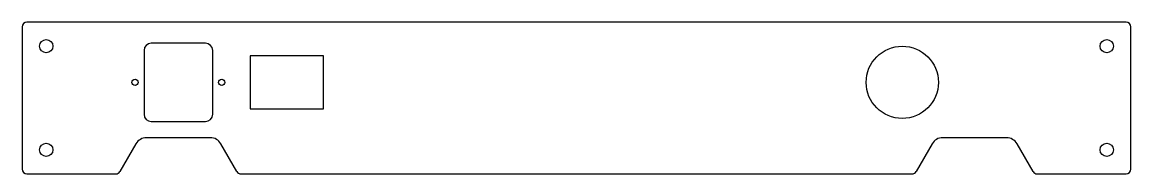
# Model space of a CAD drawing. Header units: millimetres. Extents: x -230 to 230, y -32 to 32.
import ezdxf

# ---------------------------------------------------------------- set-up
doc = ezdxf.new("R2010")
doc.units = ezdxf.units.MM

msp = doc.modelspace()

# ---------------------------------------------------------------- linework, layer by layer
at = {"color": 7, "linetype": 'Continuous', "lineweight": 25}
for p, q in [((-230, 29.5), (-230, -29.5)), ((228, 31.5), (-228, 31.5)), ((230, -29.5), (230, 29.5)), ((-179.43, 19.75), (-179.43, -6.75)), ((-153.93, 22.75), (-176.43, 22.75)), ((-150.93, -6.75), (-150.93, 19.75)), ((-135.43, 17.5), (-135.43, -4.5)), ((-104.93, 17.5), (-135.43, 17.5)), ((-104.93, -4.5), (-104.93, 17.5)), ((-135.43, -4.5), (-104.93, -4.5)), ((-176.43, -9.75), (-153.93, -9.75)), ((-151.9, -16.5), (-178.46, -16.5)), ((178.46, -16.5), (151.9, -16.5)), ((-182.79, -19), (-189.43, -30.5)), ((-140.93, -30.5), (-147.57, -19)), ((147.57, -19), (140.93, -30.5)), ((189.43, -30.5), (182.79, -19)), ((-228, -31.5), (-191.16, -31.5)), ((-139.2, -31.5), (139.2, -31.5)), ((191.16, -31.5), (228, -31.5))]:
    msp.add_line(p, q, dxfattribs=at)
for centre, radius in [((-220, 21.5), 2.75), ((220, 21.5), 2.75), ((135.18, 6.5), 15), ((-183.18, 6.5), 1.3), ((-147.18, 6.5), 1.3), ((-220, -21.5), 2.75), ((220, -21.5), 2.75)]:
    msp.add_circle(centre, radius, dxfattribs=at)
for centre, radius, start, end in [((-228, 29.5), 2, 90, 180), ((228, 29.5), 2, 0, 90), ((-176.43, 19.75), 3, 90, 180), ((-153.93, 19.75), 3, 0, 90), ((-176.43, -6.75), 3, 180, 270), ((-153.93, -6.75), 3, 270, 0), ((-178.46, -21.5), 5, 90, 150), ((-151.9, -21.5), 5, 30, 90), ((151.9, -21.5), 5, 90, 150), ((178.46, -21.5), 5, 30, 90), ((-228, -29.5), 2, 180, 270), ((-191.16, -29.5), 2, 270, 330), ((-139.2, -29.5), 2, 210, 270), ((139.2, -29.5), 2, 270, 330), ((191.16, -29.5), 2, 210, 270), ((228, -29.5), 2, 270, 0)]:
    msp.add_arc(centre, radius, start, end, dxfattribs=at)

doc.saveas('drawing.dxf')
